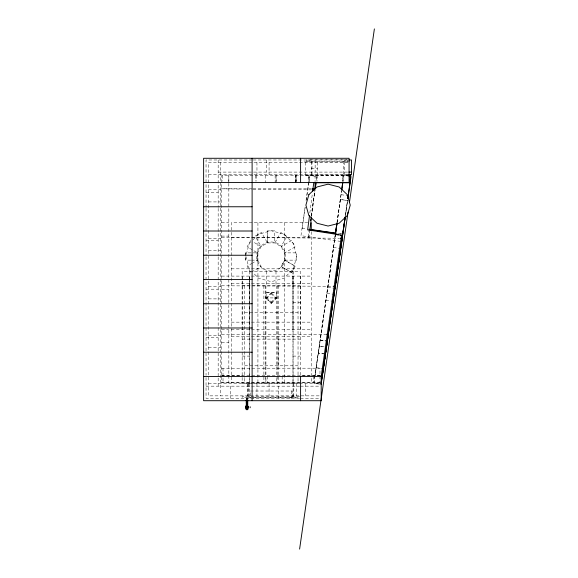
<?xml version="1.0" encoding="UTF-8"?>
<svg xmlns="http://www.w3.org/2000/svg" width="578" height="578" viewBox="0 0 578 578"><rect width="100%" height="100%" fill="white"/><g stroke="black" fill="none" stroke-linecap="round" stroke-linejoin="round"><path stroke-width="0.43" stroke-dasharray="2.89 2.17" d="M228.83 182.764L228.83 175.488L228.83 382.766M242.168 329.431L242.168 280.54M242.168 279.651L242.168 276.096M250.664 260.143L245.491 260.143L245.491 252.868L252.384 252.868M249.436 329.431L249.436 280.54M249.436 279.651L249.436 276.096L249.436 397.31M251.495 272.043L261.191 266.444L257.557 260.143L257.557 252.868L261.191 246.568L267.491 242.933L274.767 242.933L281.06 246.568L284.701 252.868L284.701 260.143L281.089 266.458L291.485 272.549L295.163 266.27L284.759 260.172L281.081 266.444L291.558 272.448L295.17 266.133L284.701 260.143L296.76 260.143L296.76 252.868L284.701 252.868L295.148 246.835L291.507 240.542L281.06 246.568L287.093 236.127L280.792 232.486L274.767 242.933L274.767 230.875L267.491 230.875L267.491 242.933L261.458 232.486L255.158 236.12L261.191 246.568L252.983 241.835M276.103 182.764L276.103 175.488L276.103 182.641M278.531 365.795L278.531 339.127M292.974 329.431L292.974 276.096L292.974 383.489M295.502 182.764L295.502 175.488M295.741 182.764L295.741 175.488L295.741 182.641M296.709 182.764L296.709 175.488L296.709 182.641M300.249 329.431L300.249 276.096M309.801 182.764L309.801 175.488L317.004 176.528L316.368 180.928M342.776 181.145L342.776 175.488M308.825 238.013L309.729 230.882M311.528 216.634L314.909 189.909M309.851 212.899L312.402 193.24M337.126 222.501L340.363 199.511L347.566 200.523L345.449 215.558M335.327 234.538L320.284 340.139L325.089 340.825M337.082 222.219L341.591 190.538M345.283 216.201L347.537 200.364M305.025 207.538L300.972 235.694L341.764 241.568M306.044 200.501L308.58 182.901M302.2 228.281L305.242 207.162M306.253 200.125L309.801 175.488M308.168 236.727L309.208 229.531M311.21 215.616L314.764 190.978M311.296 216.121L315.104 189.721M335.226 235.159L313.912 383.026L320.313 383.965M336.996 222.841L341.685 190.321M342.927 181.709L343.823 175.488L350.217 176.413M335.486 234.133L315.053 375.295M345.463 215.081L347.494 201M314.923 376.184L313.883 383.265L321.079 384.319M320.291 340.095L326.686 341.049L320.291 340.095L315.111 374.862L321.505 375.816M250.744 240.542L247.109 246.842L257.557 252.868L257.557 260.143L253.077 262.73M250.491 242.233L249.248 243.475L245.838 256.206L249.248 268.936L250.491 270.179M252.976 239.747L258.568 234.155L271.299 230.745L284.029 234.155L293.349 243.475L296.76 256.206L293.349 268.936L284.029 278.256L271.299 281.667L258.568 278.256L252.976 272.664M271.255 292.771L266.118 297.916L271.255 303.06L276.4 297.916L271.255 292.771L271.255 293.797M266.631 298.429L271.776 293.284M270.742 302.547L275.887 297.403M271.255 303.573L276.4 298.429L276.4 292.258L266.118 292.258L266.118 298.429L271.255 303.573L271.255 302.027M252.333 263.156L247.109 266.176L250.744 272.469M349.076 175.488L221.562 175.488L221.562 382.766L321.158 382.21M252.283 159.976L206.043 159.976L206.043 207.48M253.186 159.976L347.956 159.976M349.885 161.161L304.714 161.161L304.714 161.912L349.885 161.912M347.956 162.396L208.47 162.396L208.47 395.858L321.195 395.858M311.26 168.22L317.56 168.22M218.166 172.092L347.956 172.092M208.47 174.52L347.956 174.52M349.004 175.004L304.714 175.004L304.714 175.705L349.885 175.705M252.124 188.825L221.562 188.825L252.08 189.179M253.027 188.825L311.455 188.825M208.47 189.794L220.594 189.794M206.043 192.214L218.166 192.214M208.47 201.917L220.594 201.917M221.562 222.761L228.83 222.761M307.706 222.761L231.258 222.761L231.258 350.767M221.562 236.099L228.83 236.099M231.258 237.305L311.26 237.305M208.47 238.281L220.594 238.281M206.043 240.701L218.166 240.701M208.47 250.397L220.594 250.397M253.251 252.868L257.557 252.868M251.524 260.143L257.557 260.143M231.258 268.821L311.26 268.821M221.562 276.096L228.83 276.096M231.258 276.096L311.26 276.096M231.258 283.372L311.26 283.372M242.168 285.792L300.249 285.792M208.47 286.76L220.594 286.76M206.043 289.188L218.166 289.188M221.562 289.434L228.83 289.434M266.118 292.771L276.4 292.771M265.194 297.916L277.317 297.916M208.47 298.884L220.594 298.884M292.974 302.764L300.249 302.764M244.704 312.46L298.038 312.46M231.258 322.156L311.26 322.156M221.562 329.431L228.83 329.431M231.258 329.431L311.26 329.431M221.562 334.279L252.102 334.279M253.005 334.279L327.567 334.279M208.47 335.247L220.594 335.247M231.258 336.707L311.26 336.707M206.043 337.675L218.166 337.675M242.168 339.127L300.249 339.127M221.562 342.761L228.83 342.761M208.47 347.371L220.594 347.371M242.168 356.099L249.436 356.099M292.974 356.099L300.249 356.099M244.704 365.795L298.038 365.795M221.562 368.222L319.988 368.186L319.988 382.766M221.562 375.49L321.079 375.49M221.562 375.613L242.168 375.613M319.959 375.613L300.249 375.613L300.249 271.248L242.168 271.248L242.16 383.474L299.462 383.474M221.562 382.766L321.079 382.766M208.47 383.734L321.195 383.734M206.043 386.162L299.534 386.162M300.437 386.162L320.299 386.162M299.527 396.58L242.088 396.58L242.088 397.31L299.527 397.31M299.534 398.278L206.043 398.278L206.043 376.285M300.437 398.278L320.299 398.278M246.279 399.47L247.008 399.47M221.562 285.792L335.319 286.283M221.562 237.305L339.575 238.259M252.976 189.187L311.318 189.866M335.63 233.115L337.234 233.339M340.435 233.794L342.031 234.018M327.805 287.338L334.207 288.249M341.056 194.685L347.457 195.61M340.363 199.482L347.566 200.523M302.041 228.252L306.477 228.888M338.397 233.49L341.945 234.003M333.448 247.471L339.85 248.396M326.96 293.321L333.354 294.245M325.84 300.264L332.242 301.181M324.634 353.974L318.232 353.05L324.699 353.982M316.188 367.673L323.384 368.742M270.742 293.284L275.887 298.429M266.631 297.403L271.776 302.547M347.262 161.161L347.262 159.709L307.987 159.709L307.987 161.161M345.81 159.709L345.81 161.161M344.351 159.709L344.351 161.161M344.228 161.912L344.228 175.004M343.823 175.488L343.823 181.145M343.498 161.161L343.498 175.705M342.855 175.488L342.855 181.145M317.56 162.396L317.56 174.52M317.156 175.488L317.156 181.145M316.188 175.488L316.188 181.145M315.14 159.976L315.14 172.092M315.053 175.488L315.053 181.709M313.579 376.3L313.637 382.766M311.983 161.161L311.983 175.705M311.26 161.912L311.26 175.004M311.26 231.648L311.26 382.766M310.899 159.709L310.899 161.161M309.447 159.709L309.447 161.161M306.535 159.709L306.535 161.161M305.437 162.396L305.437 174.52M305.437 383.734L305.437 395.858M298.038 285.792L298.038 377.405M298.038 378.301L298.038 382.766M296.471 383.734L296.471 395.858M295.51 398.278L295.51 397.556L246.279 397.556L246.279 399.55M293.812 383.474L293.812 396.58M293.191 271.248L293.191 285.792M293.075 285.792L293.075 377.405M293.075 378.301L293.075 397.31M292.858 271.248L292.858 285.792M292.352 397.556L292.352 391.01L250.158 391.01L250.158 398.278M291.63 391.01L291.63 398.278M289.202 397.556L289.202 398.278M284.593 222.761L284.593 382.766M282.165 376.3L282.165 382.766M278.769 386.162L278.769 398.278M278.531 285.792L278.531 382.766M277.317 285.792L277.317 375.541M277.317 376.444L277.317 383.489M276.602 285.792L276.602 377.347M276.602 378.25L276.602 382.766M276.002 271.248L276.002 285.792M275.135 175.488L275.135 182.641M269.073 162.396L269.073 174.52M269.073 383.734L269.073 395.858M267.744 376.3L267.744 382.766M267.491 230.875L267.491 242.933M266.653 159.976L266.653 172.092M266.407 271.248L266.407 285.792M265.931 285.792L265.931 377.347M265.931 378.25L265.931 382.766M265.194 175.488L265.194 182.764M265.194 285.792L265.194 375.541M265.194 376.444L265.194 383.489M263.879 285.792L263.879 382.766M257.925 222.761L257.925 382.766M256.957 162.396L256.957 174.52M256.957 383.734L256.957 395.858M256.473 175.488L256.473 181.145M255.498 175.488L255.498 181.145M253.309 397.556L253.309 398.278M249.552 271.248L249.552 278.09M249.552 278.95L249.552 285.792M249.335 285.792L249.335 375.621M249.335 376.509L249.335 383.489M248.706 383.474L248.706 396.58M247.984 383.734L247.984 395.858M247.738 398.278L247.738 399.954M247.254 383.734L247.254 395.858M247.008 397.556L247.008 399.954M245.491 252.868L245.491 260.143M244.704 285.792L244.704 377.405M244.704 378.301L244.704 382.766M231.258 351.655L231.258 382.766M230.29 386.162L230.29 398.278M223.014 368.186L223.014 382.766M222.53 175.488L222.53 181.145M220.594 162.396L220.594 395.858M218.166 159.976L218.166 207.48M218.166 208.376L218.166 255.967M218.166 256.863L218.166 377.181M218.166 378.077L218.166 386.162M206.043 208.376L206.043 255.967M206.043 256.863L206.043 375.382M308.833 175.488L308.833 182.764L308.833 175.488M324.15 346.8L319.352 346.106L324.15 346.793M263.857 269.102A14.544 14.544 0 0 0 285.676 256.509A14.544 14.544 0 0 0 263.857 243.909A14.544 14.544 0 0 0 263.857 269.102"/><path stroke-width="0.87" d="M347.79 198.601L350.044 182.764L350.044 175.488M309.844 229.993L311.419 217.523M309.505 215.58L307.648 229.878L341.519 235.116L321.195 376.459L321.195 400.706L203.622 400.706L203.622 158.278L349.076 158.278L349.076 182.518L203.622 182.518M312.633 191.455L313.796 182.518M335.63 233.115L337.003 223.39M345.196 217.328L321.079 384.319M335.327 234.538L336.96 223.101M341.721 189.656L342.718 182.619M345.16 217.082L322.307 375.931M299.606 549.1L348.043 212.133M349.459 202.3L374.378 28.9M315.14 188.341L315.776 183.941M310.661 220.514L310.913 218.759M315.227 188.847L316.115 182.684M335.478 233.396L336.873 223.722M341.771 189.707L342.819 182.467M325.436 354.09L335.319 285.46M335.572 283.704L336.461 277.548M336.714 275.785L339.38 257.311M339.633 255.548L340.644 248.511M340.774 247.63L345.211 216.837M347.819 198.745L351.019 176.528M321.108 384.081L325.501 354.097M321.158 382.21L328.47 334.279L326.671 334.279M348.837 159.976L351.503 159.976L351.503 174.52L348.823 174.52M348.837 172.092L351.503 172.092M349.004 175.004L350.774 175.004L350.774 175.705L349.004 175.705M314.49 182.764L350.044 182.764L350.044 179.527M312.351 188.825L315.053 188.825L315.053 182.597M203.622 206.765L252.109 206.765M203.622 231.005L252.109 231.005M203.622 255.245L252.109 255.245M203.622 279.492L252.109 279.492M203.622 303.732L252.109 303.732M203.622 327.979L252.109 327.979M203.622 352.219L252.109 352.219M203.622 376.459L321.195 376.459M246.279 400.301L247.008 400.301M246.279 400.359L247.008 400.359M246.279 402.404L247.008 402.404M247.738 406.348L248.461 406.348L248.461 408.147L247.738 408.147M247.738 407.252L248.461 407.252M247.738 409.159L246.279 409.159L247.008 409.311M246.279 409.383L247.008 409.441M246.279 409.499L247.738 409.52M333.513 286.269L335.442 286.283L342.277 238.281L340.478 238.266M312.214 189.873L314.013 189.895M346.843 182.308L350.044 182.764M336.923 234.769L338.527 234.993M340.124 235.224L342.53 235.564M309.136 229.271L335.739 233.107M309.208 229.531L335.601 233.331M311.26 222.761L311.26 229.871M300.589 158.278L300.589 182.518M300.589 376.459L300.589 400.706M252.109 158.278L252.109 400.706M250.158 406.768L250.158 407.736M247.738 399.954L247.738 409.658L246.279 409.672L246.279 399.976M247.008 399.954L247.008 409.672M245.556 405.98L245.556 408.516M308.876 194.634L305.899 205.103L308.876 215.572L316.99 223.238L328.073 226.041L339.156 223.238L347.27 215.572L350.239 205.103L347.27 194.634L339.156 186.976L328.073 184.172L316.99 186.976L308.876 194.634"/></g></svg>
